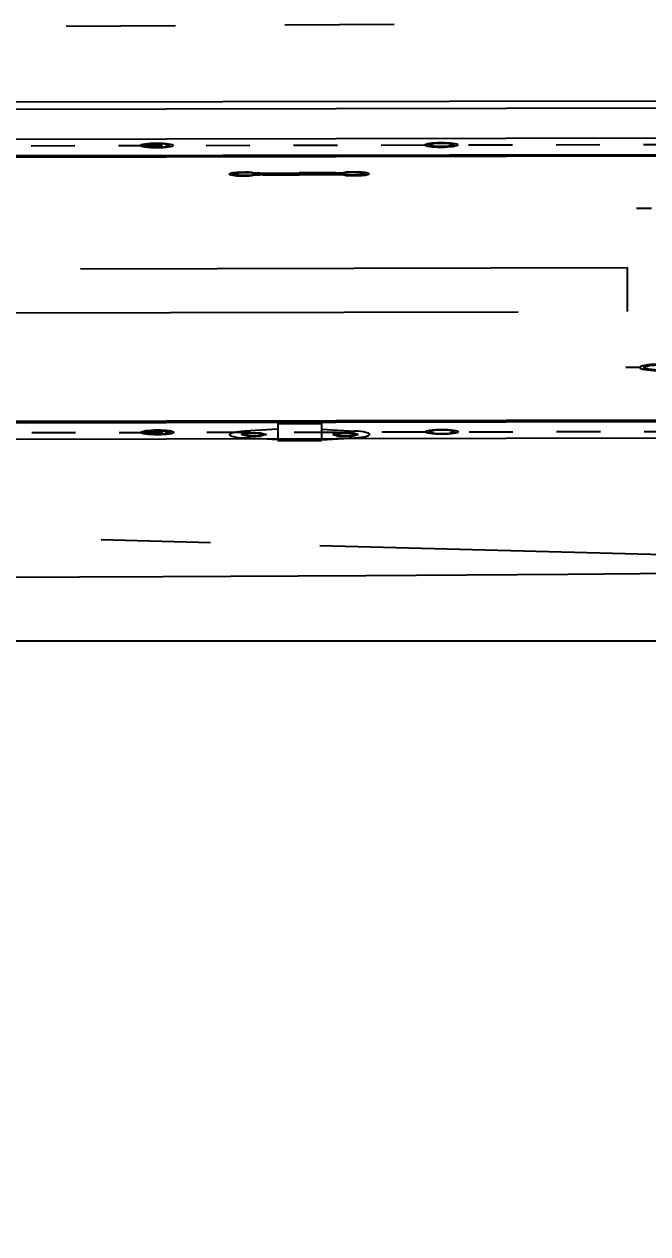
# Model space of a CAD drawing. Header units: millimetres. Extents: x -4 to 3776, y -4 to 4079.
# Drawn here: x 335.361 to 336.787, y 164.518 to 167.286 of the extents above; entities that cross this region are included whole.
import ezdxf
from ezdxf import colors
from ezdxf.entities.mleader import LeaderData, LeaderLine
from ezdxf.math import Vec2, Vec3

# ---------------------------------------------------------------- set-up
doc = ezdxf.new("R2010")
doc.units = ezdxf.units.MM
for name, pattern in [('CENTER', [2, 1.25, -0.25, 0.25, -0.25]), ('HIDDEN2', [0.1875, 0.125, -0.0625]), ('PHANTOM', [2.5, 1.25, -0.25, 0.25, -0.25, 0.25, -0.25])]:
    doc.linetypes.add(name, pattern=pattern)
for name, color, linetype in [('03-input', 3, 'Continuous'), ('BK_kedu', 255, 'Continuous'), ('HOLD3', 7, 'Continuous')]:
    doc.layers.add(name, color=color, linetype=linetype)
doc.styles.get("Standard").update_dxf_attribs({"font": 'arial.ttf'})

# ---------------------------------------------------------------- blocks, each defined once
blk = doc.blocks.new('HANDRAIL')
at = {"layer": '03-input', "color": 0, "linetype": 'Continuous'}
for p, q in [((-300, 22), (300, 22)), ((-300, 0), (300, 0))]:
    blk.add_line(p, q, dxfattribs=at)
blk = doc.blocks.new('door-side')
at = {"layer": '03-input', "color": 0, "linetype": 'Continuous'}
for p, q in [((-242.5, 915), (242.5, 915)), ((-242.5, 865), (242.5, 865)), ((-242.5, 860), (242.5, 860)), ((-26.5, 813), (-24.5, 813)), ((-20.87, 811.69), (-20.87, 811.22)), ((-18.18, 810.64), (-18.18, 804.36)), ((-16.67, 810.5), (0, 810.5)), ((16.67, 810.5), (0, 810.5)), ((18.18, 810.64), (18.18, 804.36)), ((20.87, 811.69), (20.87, 811.22)), ((26.5, 813), (24.5, 813)), ((-20.87, 803.78), (-20.87, 803.31)), ((-16.67, 804.5), (0, 804.5)), ((16.67, 804.5), (0, 804.5)), ((20.87, 803.78), (20.87, 803.31)), ((-26.5, 802), (-24.5, 802)), ((26.5, 802), (24.5, 802)), ((-242.5, 55), (242.5, 55)), ((-242.5, 50), (242.5, 50)), ((50, 55), (50, 55)), ((-10, 46.4), (10, 46.4)), ((-10, 46.4), (-10, -5.6)), ((10, 46.4), (10, -5.6)), ((-10, 29.1), (-25.24, 22.73)), ((10, 29.1), (25.24, 22.73)), ((-242.5, 0), (242.5, 0)), ((-10, -3.94), (-25.24, 2.43)), ((10, -3.94), (25.24, 2.43)), ((-10, -5.6), (10, -5.6))]:
    blk.add_line(p, q, dxfattribs=at)
at = {"layer": '03-input', "color": 0, "linetype": 'CENTER'}
for p, q in [((-242.5, 895), (242.5, 895)), ((441.11, 700), (154.24, 700)), ((436.11, 215), (149.24, 215)), ((-242.5, 20), (242.5, 20))]:
    blk.add_line(p, q, dxfattribs=at)
at = {"layer": '03-input', "color": 0, "linetype": 'HIDDEN2'}
for p, q in [((-14.42, 810.5), (-14.42, 804.5)), ((14.42, 810.5), (14.42, 804.5))]:
    blk.add_line(p, q, dxfattribs=at)
at = {"layer": '03-input', "color": 0, "linetype": 'Continuous'}
for points in [[(-62.11, 890), (-59.23, 895), (-62.11, 900), (-67.89, 900), (-70.77, 895), (-67.89, 890)], [(62.11, 890), (59.23, 895), (62.11, 900), (67.89, 900), (70.77, 895), (67.89, 890)], [(-21.61, 812.5), (-18.73, 807.5), (-21.61, 802.5), (-27.39, 802.5), (-30.27, 807.5), (-27.39, 812.5)], [(21.61, 812.5), (18.73, 807.5), (21.61, 802.5), (27.39, 802.5), (30.27, 807.5), (27.39, 812.5)], [(157.5, 219.62), (165.5, 224.24), (173.5, 219.62), (173.5, 210.38), (165.5, 205.76), (157.5, 210.38)], [(-62.11, 25), (-59.23, 20), (-62.11, 15), (-67.89, 15), (-70.77, 20), (-67.89, 25)], [(62.11, 25), (59.23, 20), (62.11, 15), (67.89, 15), (70.77, 20), (67.89, 25)]]:
    blk.add_lwpolyline(points, close=True, dxfattribs=at)
at = {"layer": '03-input', "color": 0, "linetype": 'CENTER'}
for points in [[(-18.11, 17.58), (-15.23, 12.58), (-18.11, 7.58), (-23.89, 7.58), (-26.77, 12.58), (-23.89, 17.58)], [(18.11, 17.58), (15.23, 12.58), (18.11, 7.58), (23.89, 7.58), (26.77, 12.58), (23.89, 17.58)]]:
    blk.add_lwpolyline(points, close=True, dxfattribs=at)
at = {"layer": '03-input', "color": 0, "linetype": 'Continuous'}
for centre, radius in [((-65, 895), 7.5), ((65, 895), 7.5), ((-24.5, 807.5), 4.58), ((24.5, 807.5), 4.58), ((165.5, 215), 8), ((-65, 20), 7.5), ((65, 20), 7.5)]:
    blk.add_circle(centre, radius, dxfattribs=at)
at = {"layer": '03-input', "color": 0, "linetype": 'CENTER'}
for centre in [(-21, 12.58), (21, 12.58)]:
    blk.add_circle(centre, 4.69, dxfattribs=at)
at = {"layer": '03-input', "color": 0, "linetype": 'Continuous'}
for centre, radius, start, end in [((-26.5, 807.5), 5.5, 90, 270), ((-24.5, 807.5), 5.5, 54.5691, 90), ((-16.67, 818.5), 8, 234.5691, 270), ((16.67, 818.5), 8, 270, 305.4309), ((24.5, 807.5), 5.5, 90, 125.4309), ((26.5, 807.5), 5.5, 270, 90), ((-24.5, 807.5), 5.5, 270, 305.4309), ((-16.67, 796.5), 8, 90, 125.4309), ((16.67, 796.5), 8, 54.5691, 90), ((24.5, 807.5), 5.5, 234.5691, 270), ((165.5, 215), 10, 100.2866, 259.7134), ((-21, 12.58), 11, 112.68, 247.32), ((21, 12.58), 11, 292.68, 67.32), ((-21, 12.58), 11, 359.9993, 0.0007)]:
    blk.add_arc(centre, radius, start, end, dxfattribs=at)
blk = doc.blocks.new('NJMFGNJ')
at = {"layer": '03-input', "color": 0, "linetype": 'PHANTOM'}
for p, q in [((348.4428, 201.1992), (341.1648, 201.2133)), ((340.1182, 199.9824), (348.0202, 200.2269))]:
    blk.add_line(p, q, dxfattribs=at)
blk.add_lwpolyline([(338.3926, 199.9645), (338.8897, 199.9618), (339.3814, 199.9593), (339.8642, 199.957), (340.3361, 199.9549), (340.8005, 199.953), (341.2623, 199.9516), (341.7265, 199.9509), (342.198, 199.9509), (342.6816, 199.9518), (343.1824, 199.9538), (343.7053, 199.9571), (344.2526, 199.9619), (344.8166, 199.9694), (345.387, 199.9808), (345.9537, 199.9973), (346.5063, 200.0201), (347.0346, 200.0505), (347.5283, 200.0896), (347.9772, 200.1388), (348.3736, 200.1987), (348.7199, 200.2676), (349.0209, 200.3433)], dxfattribs=at)
blk.add_lwpolyline([(342.162, 200.5569), (340.662, 200.5539), (340.6618, 200.6537), (342.1618, 200.6566)], close=True, dxfattribs=at)
at = {"layer": '03-input', "color": 0, "linetype": 'PHANTOM', "xscale": -0.004999999999999994, "zscale": 0.004999999999999993, "rotation": 0.1111519105077807}
for name, p, yscale in [('HANDRAIL', (341.4111, 201.0211), 0.0007499999999981801), ('door-side', (341.4126, 200.2661), 0.0007500000000072748)]:
    blk.add_blockref(name, p, dxfattribs=dict(at, yscale=yscale))

msp = doc.modelspace()

# ---------------------------------------------------------------- linework, layer by layer
at = {"layer": 'HOLD3', "color": 0, "lineweight": 25}
msp.add_lwpolyline([(309.3723, 165.8747), (310.42, 165.8747), (317.4638, 165.8747), (324.5076, 165.8748), (331.5513, 165.8748), (338.5951, 165.8749), (345.6389, 165.8749), (352.6827, 165.875), (359.7264, 165.875), (366.7702, 165.875), (372.675, 165.8751), (373.3723, 165.8751), (373.814, 165.8751), (374.0697, 165.8751), (380.8578, 165.8751), (387.9015, 165.8752), (394.9453, 165.8753), (401.9891, 165.8755), (409.0329, 165.8757), (416.0766, 165.876), (423.1204, 165.8764), (430.1642, 165.8767), (435.3723, 165.877)], dxfattribs=at)

# ---------------------------------------------------------------- block references
at = {"xscale": -1, "rotation": 0.2223038210638429}
msp.add_blockref('NJMFGNJ', (678.1779, -32.6023), dxfattribs=at)

# ---------------------------------------------------------------- leaders
at = {"layer": 'BK_kedu'}
ml = msp.add_multileader_mtext('Standard', dxfattribs=at)
ml.set_content('', color=256)
ml.set_leader_properties()
ml.build(insert=Vec2(0, 0))
ml.multileader.update_dxf_attribs({"text_right_attachment_type": 6, "dogleg_length": 0.36, "arrow_head_size": 0.18})
ctx = ml.context
ctx.base_point, ctx.char_height, ctx.arrow_head_size, ctx.landing_gap_size, ctx.plane_origin = Vec3(3775.9986, 4079.3284), 0.18, 0.18, 0.09, Vec3(3774.6386, 4079.3284)
ctx.right_attachment = 6
notes = []
notes.append((ctx, [(0, (0, 0, 0), (0, 0), (1, 0), 1, [])]))
ctx.mtext.insert, ctx.mtext.flow_direction = Vec3(3776.0886, 4079.4184), 5
for ctx, leaders in notes:
    for number, flags, end, landing, length, lines in leaders:
        leader = LeaderData()
        leader.index, (leader.has_last_leader_line, leader.has_dogleg_vector, leader.attachment_direction) = number, flags
        leader.last_leader_point, leader.dogleg_vector, leader.dogleg_length = Vec3(end), Vec3(landing), length
        for number, points, colour, breaks in lines:
            line = LeaderLine()
            line.index, line.vertices, line.color, line.breaks = number, Vec3.list(points), colors.encode_raw_color(colour), breaks
            leader.lines.append(line)
        ctx.leaders.append(leader)

doc.saveas('drawing.dxf')
